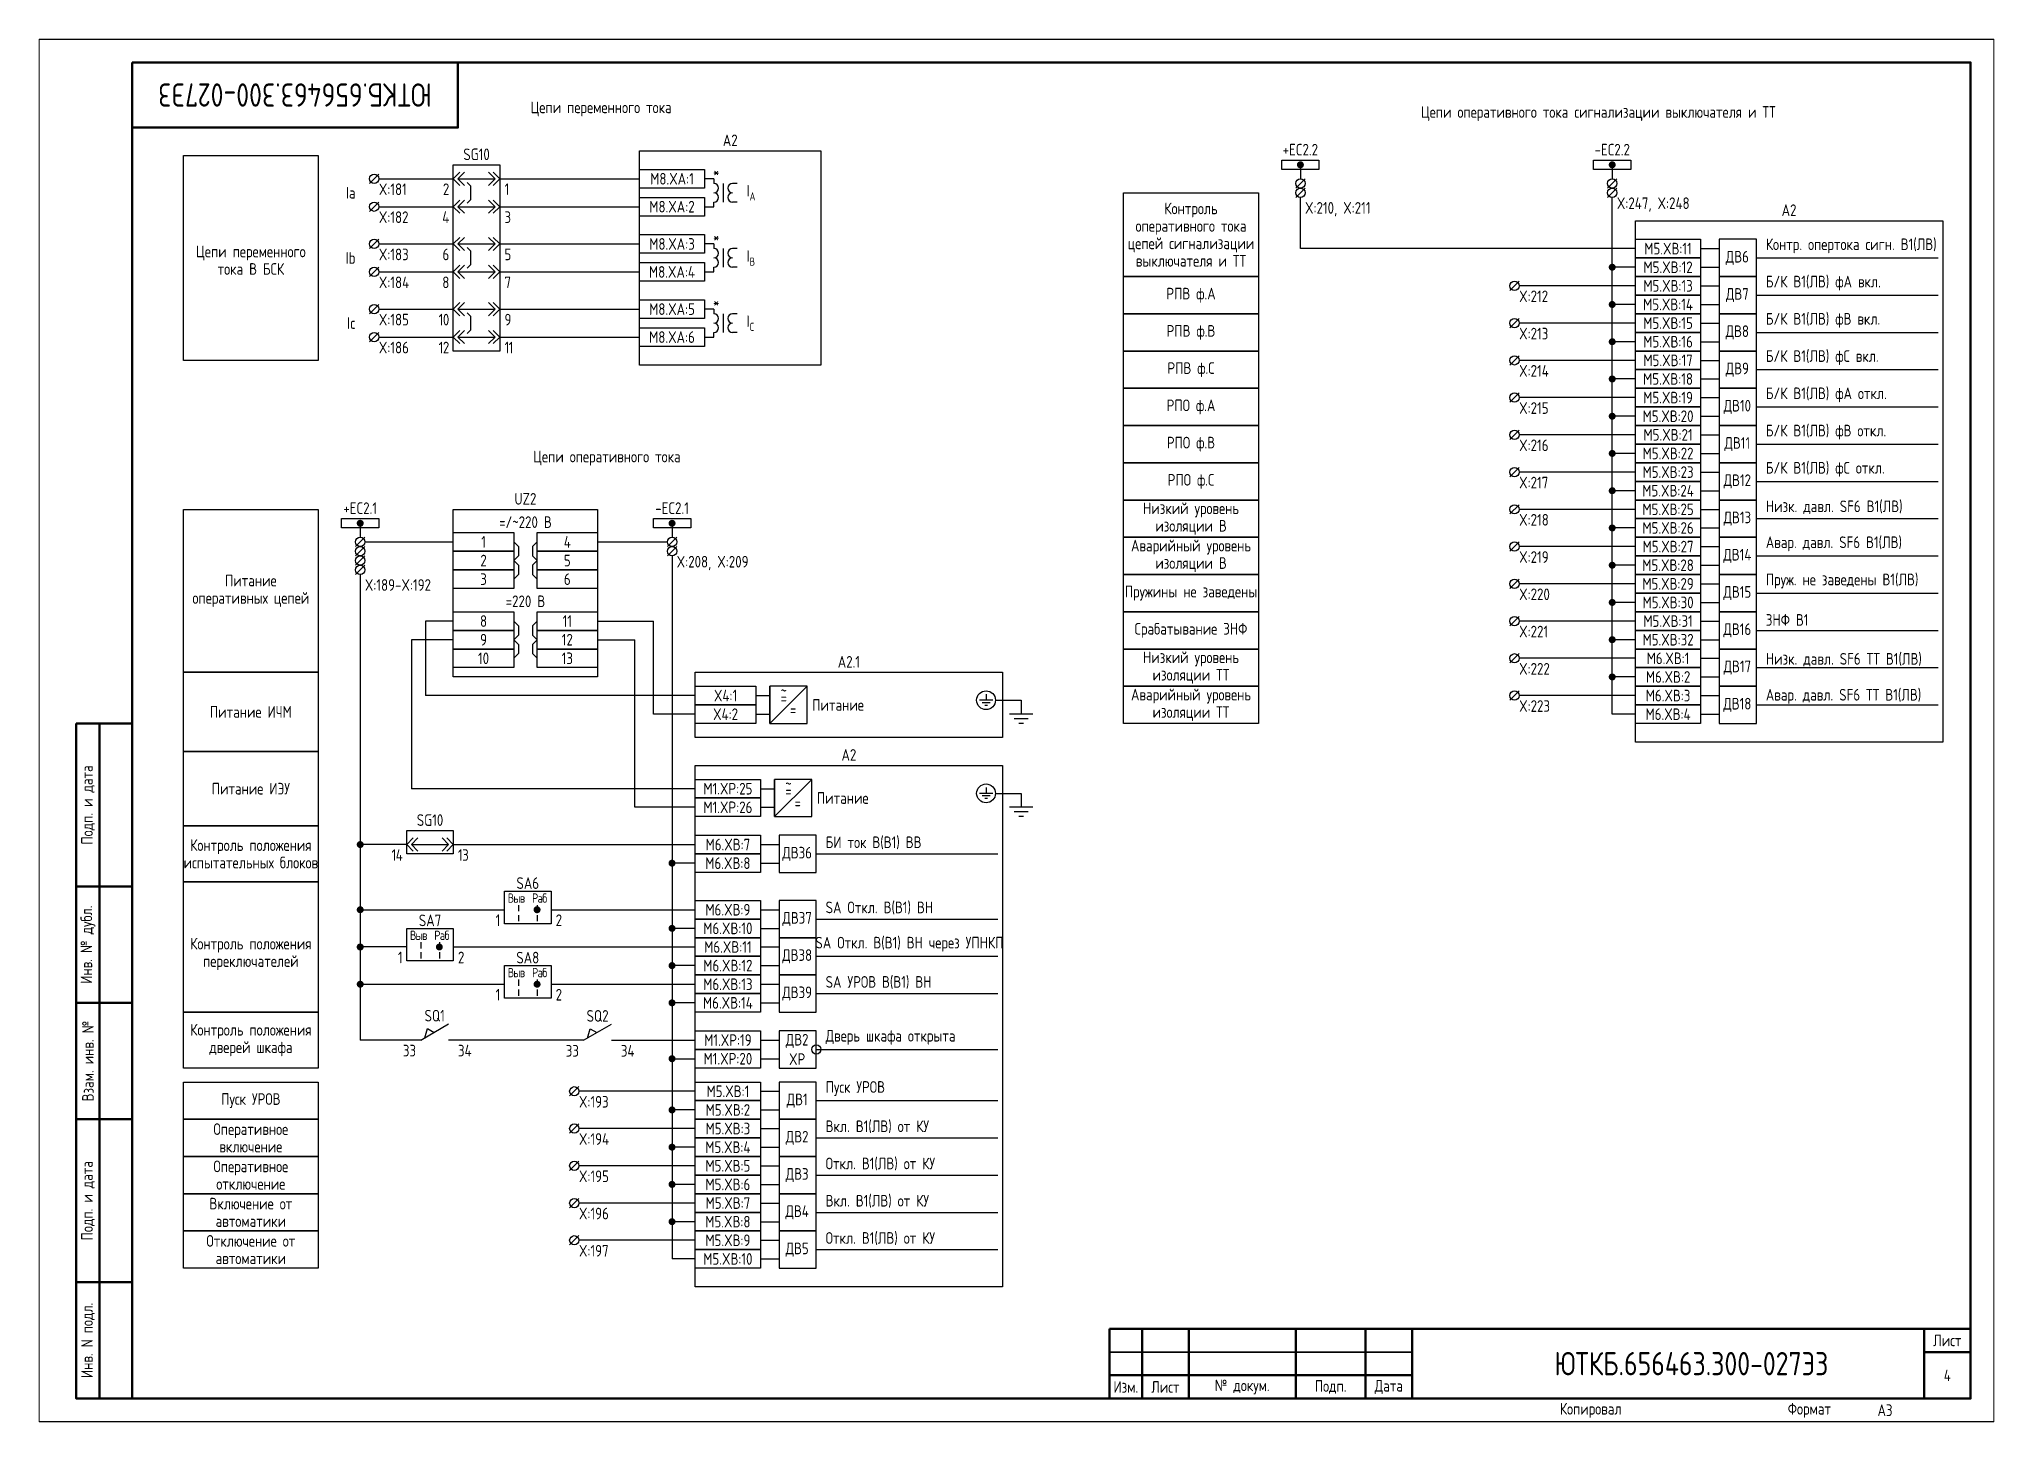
# Paper-space layout 'Лист4' of a CAD drawing. Header units: millimetres, sheet in inches. Extents: x 101.3 to 124.9, y 96.7 to 113.3.
# The model-space entities are those that its viewports show. They can reach past a viewport. Long polylines and large blocks are cut down to what shows.
import ezdxf

# ---------------------------------------------------------------- set-up
doc = ezdxf.new("R2010")
doc.units = ezdxf.units.MM
doc.styles.add('Gost_type_A', font='GOST_A.TTF')

# ---------------------------------------------------------------- blocks, each defined once
blk = doc.blocks.new('Формат_А3')
blk.add_lwpolyline([(-420, 297), (0, 297), (0, 0), (-420, 0)], close=True)
at = {"lineweight": 50}
blk.add_lwpolyline([(-400, 292), (-5, 292), (-5, 5), (-400, 5)], close=True, dxfattribs=at)
blk = doc.blocks.new('Штамп угловой верхний')
at = {"lineweight": 50}
blk.add_lwpolyline([(0, 0), (70, 0), (70, -14), (0, -14)], close=True, dxfattribs=at)
blk = doc.blocks.new('Штамп левый нижний')
at = {"lineweight": 50}
for points in [[(-12, 145), (-7, 145), (-7, 110), (-12, 110)], [(-7, 145), (0, 145), (0, 110), (-7, 110)], [(-12, 110), (-7, 110), (-7, 85), (-12, 85)], [(-7, 110), (0, 110), (0, 85), (-7, 85)], [(-12, 85), (-7, 85), (-7, 60), (-12, 60)], [(-7, 85), (0, 85), (0, 60), (-7, 60)], [(-12, 60), (-7, 60), (-7, 25), (-12, 25)], [(-7, 60), (0, 60), (0, 25), (-7, 25)], [(-12, 25), (-7, 25), (-7, 0), (-12, 0)], [(-7, 25), (0, 25), (0, 0), (-7, 0)]]:
    blk.add_lwpolyline(points, close=True, dxfattribs=at)
at = {"char_height": 2.5, "attachment_point": 5, "rotation": 90, "style": 'Gost_type_A'}
for s, insert, width in [('Подп. и дата', (-9.5, 127.5), 35), ('Инв. № дубл.', (-9.5, 97.5), 25), ('Взам. инв. №', (-9.5, 72.5), 25), ('Подп. и дата', (-9.5, 42.5), 35), ('Инв. N подл.', (-9.5, 12.5), 25)]:
    blk.add_mtext(s, dxfattribs=dict(at, insert=insert, width=width))
blk = doc.blocks.new('Штамп малый нижний')
at = {"lineweight": 50}
for points in [[(-185, 15), (-178, 15), (-178, 5), (-185, 5)], [(-178, 15), (-168, 15), (-168, 5), (-178, 5)], [(-168, 15), (-145, 15), (-145, 5), (-168, 5)], [(-145, 15), (-130, 15), (-130, 5), (-145, 5)], [(-130, 15), (-120, 15), (-120, 5), (-130, 5)], [(-120, 15), (-10, 15), (-10, 0), (-120, 0)], [(-10, 15), (0, 15), (0, 10), (-10, 10)], [(-10, 10), (0, 10), (0, 0), (-10, 0)], [(-185, 5), (-178, 5), (-178, 0), (-185, 0)], [(-178, 5), (-168, 5), (-168, 0), (-178, 0)], [(-168, 5), (-145, 5), (-145, 0), (-168, 0)], [(-145, 5), (-130, 5), (-130, 0), (-145, 0)], [(-130, 5), (-120, 5), (-120, 0), (-130, 0)]]:
    blk.add_lwpolyline(points, close=True, dxfattribs=at)
for points in [[(-185, 15), (-178, 15), (-178, 10), (-185, 10)], [(-178, 15), (-168, 15), (-168, 10), (-178, 10)], [(-168, 15), (-145, 15), (-145, 10), (-168, 10)], [(-145, 15), (-130, 15), (-130, 10), (-145, 10)], [(-130, 15), (-120, 15), (-120, 10), (-130, 10)], [(-185, 10), (-178, 10), (-178, 5), (-185, 5)], [(-178, 10), (-168, 10), (-168, 5), (-178, 5)], [(-168, 10), (-145, 10), (-145, 5), (-168, 5)], [(-145, 10), (-130, 10), (-130, 5), (-145, 5)], [(-130, 10), (-120, 10), (-120, 5), (-130, 5)]]:
    blk.add_lwpolyline(points, close=True)
at = {"char_height": 2.5, "style": 'Gost_type_A'}
for s, insert, width, attachment_point in [('Лист', (-5, 12.5), 10, 5), ('Изм.', (-181.5, 2.5), 7, 5), ('Лист', (-173, 2.5), 10, 5), ('№ докум.', (-156.5, 2.5), 23, 5), ('Подп.', (-137.5, 2.5), 15, 5), ('Дата', (-125, 2.5), 10, 5), ('Копировал', (-75, -2.53), 13.1202, 6), ('Формат', (-30, -2.53), 13.1202, 6)]:
    blk.add_mtext(s, dxfattribs=dict(at, insert=insert, width=width, attachment_point=attachment_point))
blk = doc.blocks.new('POINT')
at = {"const_width": 0.75}
blk.add_lwpolyline([(-0.375, 0, 1), (0.375, 0, 1)], format="xyb", close=True, dxfattribs=at)
blk = doc.blocks.new('Шинка')
blk.add_lwpolyline([(-4, 1), (4, 1), (4, -1), (-4, -1)], close=True)
blk.add_blockref('POINT', (0, 0))
blk = doc.blocks.new('БИ_разъем')
for p, q in [((0, 0), (1.41, 1.41)), ((0, 0), (1.41, 1.41)), ((0, 0), (1.41, -1.41)), ((0, 0), (1.41, -1.41)), ((1, 0), (2.41, 1.41)), ((1, 0), (2.41, -1.41)), ((1, 0), (9, 0)), ((9, 0), (7.59, 1.41)), ((9, 0), (7.59, -1.41)), ((10, 0), (8.59, 1.41)), ((10, 0), (8.59, 1.41)), ((10, 0), (8.59, -1.41)), ((10, 0), (8.59, -1.41))]:
    blk.add_line(p, q)
blk = doc.blocks.new('БИ_перемычка')
for p, q in [((2.97, -0.79), (3.67, -1.5)), ((3.67, -1.5), (3.67, -4.5)), ((2.97, -5.21), (3.67, -4.5))]:
    blk.add_line(p, q)
blk = doc.blocks.new('Переключатель_положение')
for p, q in [((2, 1), (2, -0.34)), ((2, -1.14), (2, -2.49))]:
    blk.add_line(p, q)

msp = doc.modelspace()

# ---------------------------------------------------------------- linework, layer by layer
for p, q in [((1531, 270), (1531, 267)), ((1598, 270), (1598, 267)), ((1333, 268), (1331, 266)), ((1333, 267), (1349, 267)), ((1359, 267), (1389, 267)), ((1405, 267), (1403, 267)), ((1532, 267), (1530, 265)), ((1532, 265), (1530, 263)), ((1599, 267), (1597, 265)), ((1599, 265), (1597, 263)), ((1333, 262), (1331, 260)), ((1333, 261), (1348.83, 261)), ((1359, 261), (1389, 261)), ((1403, 261), (1405, 261)), ((1531, 252), (1531, 263)), ((1598, 152), (1598, 263)), ((1333, 254), (1331, 252)), ((1333, 253), (1348.83, 253)), ((1359, 253), (1389, 253)), ((1405, 253), (1403, 253)), ((1333, 248), (1331, 246)), ((1603, 252), (1531, 252)), ((1603, 248), (1598, 248)), ((1617, 252), (1621, 252)), ((1617, 248), (1621, 248)), ((1629, 250), (1668, 250)), ((1333, 247), (1348.83, 247)), ((1359, 247), (1389, 247)), ((1403, 247), (1405, 247)), ((1578, 245), (1576, 243)), ((1603, 244), (1578, 244)), ((1617, 244), (1621, 244)), ((1333, 240), (1331, 238)), ((1603, 240), (1598, 240)), ((1617, 240), (1621, 240)), ((1629, 242), (1668, 242)), ((1333, 239), (1348.83, 239)), ((1359, 239), (1389, 239)), ((1405, 239), (1403, 239)), ((1578, 237), (1576, 235)), ((1603, 236), (1578, 236)), ((1617, 236), (1621, 236)), ((1333, 234), (1331, 232)), ((1333, 233), (1348.83, 233)), ((1359, 233), (1389, 233)), ((1403, 233), (1405, 233)), ((1603, 232), (1598, 232)), ((1617, 232), (1621, 232)), ((1629, 234), (1668, 234)), ((1578, 229), (1576, 227)), ((1603, 228), (1578, 228)), ((1617, 228), (1621, 228)), ((1603, 224), (1598, 224)), ((1617, 224), (1621, 224)), ((1629, 226), (1668, 226)), ((1578, 221), (1576, 219)), ((1603, 220), (1578, 220)), ((1617, 220), (1621, 220)), ((1603, 216), (1598, 216)), ((1617, 216), (1621, 216)), ((1629, 218), (1668, 218)), ((1578, 213), (1576, 211)), ((1603, 212), (1578, 212)), ((1617, 212), (1621, 212)), ((1603, 208), (1598, 208)), ((1617, 208), (1621, 208)), ((1629, 210), (1668, 210)), ((1578, 205), (1576, 203)), ((1603, 204), (1578, 204)), ((1617, 204), (1621, 204)), ((1629, 202), (1668, 202)), ((1603, 200), (1598, 200)), ((1617, 200), (1621, 200)), ((1578, 197), (1576, 195)), ((1603, 196), (1578, 196)), ((1617, 196), (1621, 196)), ((1629, 194), (1668, 194)), ((1330, 190), (1328, 188)), ((1329, 193), (1329, 190)), ((1397, 190), (1395, 188)), ((1396, 193), (1396, 190)), ((1603, 192), (1598, 192)), ((1617, 192), (1621, 192)), ((1330, 188), (1328, 186)), ((1330, 186), (1328, 184)), ((1330, 189), (1349, 189)), ((1380, 189), (1395, 189)), ((1397, 188), (1395, 186)), ((1396, 186), (1396, 35)), ((1578, 189), (1576, 187)), ((1603, 188), (1578, 188)), ((1617, 188), (1621, 188)), ((1629, 186), (1668, 186)), ((1330, 184), (1328, 182)), ((1329, 182), (1329, 82)), ((1578, 181), (1576, 179)), ((1603, 184), (1598, 184)), ((1617, 184), (1621, 184)), ((1603, 180), (1578, 180)), ((1617, 180), (1621, 180)), ((1629, 178), (1668, 178)), ((1578, 173), (1576, 171)), ((1603, 176), (1598, 176)), ((1617, 176), (1621, 176)), ((1349, 172), (1343, 172)), ((1343, 172), (1343, 156)), ((1380, 172), (1392, 172)), ((1392, 152), (1392, 172)), ((1603, 172), (1578, 172)), ((1617, 172), (1621, 172)), ((1629, 170), (1668, 170)), ((1340, 168), (1340, 136)), ((1349, 168), (1340, 168)), ((1380, 168), (1388, 168)), ((1388, 132), (1388, 168)), ((1578, 165), (1576, 163)), ((1603, 164), (1578, 164)), ((1603, 168), (1598, 168)), ((1617, 168), (1621, 168)), ((1617, 164), (1621, 164)), ((1603, 160), (1598, 160)), ((1617, 160), (1621, 160)), ((1629, 162), (1668, 162)), ((1401, 156), (1343, 156)), ((1417, 150), (1417, 158)), ((1417, 150), (1425, 158)), ((1578, 157), (1576, 155)), ((1603, 156), (1578, 156)), ((1617, 156), (1621, 156)), ((1401, 152), (1392, 152)), ((1465.48, 155), (1471, 155)), ((1603, 152), (1598, 152)), ((1617, 152), (1621, 152)), ((1629, 154), (1668, 154)), ((1401, 136), (1340, 136)), ((1418, 130), (1418, 138)), ((1418, 130), (1426, 138)), ((1465.48, 135), (1471, 135)), ((1401, 132), (1388, 132)), ((1339, 124), (1329, 124)), ((1349, 124), (1401, 124)), ((1415, 124), (1419, 124)), ((1427, 122), (1466, 122)), ((1401, 120), (1396, 120)), ((1415, 120), (1419, 120)), ((1329, 110), (1360, 110)), ((1370, 110), (1401, 110)), ((1415, 110), (1419, 110)), ((1401, 106), (1396, 106)), ((1415, 106), (1419, 106)), ((1427, 108), (1466, 108)), ((1339, 102), (1329, 102)), ((1349, 102), (1401, 102)), ((1415, 102), (1419, 102)), ((1401, 98), (1396, 98)), ((1415, 98), (1419, 98)), ((1427, 100), (1466, 100)), ((1329, 94), (1360, 94)), ((1370, 94), (1401, 94)), ((1415, 94), (1419, 94)), ((1401, 90), (1396, 90)), ((1415, 90), (1419, 90)), ((1427, 92), (1466, 92)), ((1342, 82), (1348, 85.46)), ((1342.86, 82.5), (1343.43, 84.48)), ((1343.43, 84.48), (1344.87, 83.65)), ((1377, 81.95), (1383, 85.42)), ((1377.86, 82.45), (1378.43, 84.44)), ((1378.43, 84.44), (1379.87, 83.61)), ((1342, 82), (1329, 82)), ((1377, 81.95), (1348, 81.95)), ((1383, 82), (1401, 82)), ((1415, 82), (1419, 82)), ((1427, 80), (1466, 80)), ((1396, 78), (1401, 78)), ((1396, 78), (1401, 78)), ((1415, 78), (1419, 78)), ((1376, 72), (1374, 70)), ((1401, 71), (1376, 71)), ((1415, 71), (1419, 71)), ((1427, 69), (1466, 69)), ((1376, 64), (1374, 62)), ((1401, 63), (1376, 63)), ((1401, 67), (1396, 67)), ((1415, 67), (1419, 67)), ((1415, 63), (1419, 63)), ((1401, 59), (1396, 59)), ((1415, 59), (1419, 59)), ((1427, 61), (1466, 61)), ((1376, 56), (1374, 54)), ((1401, 55), (1376, 55)), ((1415, 55), (1419, 55)), ((1401, 51), (1396, 51)), ((1415, 51), (1419, 51)), ((1427, 53), (1466, 53)), ((1376, 48), (1374, 46)), ((1401, 47), (1376, 47)), ((1415, 47), (1419, 47)), ((1401, 43), (1396, 43)), ((1415, 43), (1419, 43)), ((1427, 45), (1466, 45)), ((1376, 40), (1374, 38)), ((1401, 39), (1376, 39)), ((1415, 39), (1419, 39)), ((1401, 35), (1396, 35)), ((1415, 35), (1419, 35)), ((1427, 37), (1466, 37))]:
    msp.add_line(p, q)
at = {"ltscale": 4}
for p, q in [((1405, 267), (1405, 266)), ((1405, 266.5), (1405, 266)), ((1407, 266), (1407, 262)), ((1410, 266), (1409, 266)), ((1405, 261), (1405, 262)), ((1410, 262), (1409, 262)), ((1405, 253), (1405, 252)), ((1405, 252.5), (1405, 252)), ((1407, 252), (1407, 248)), ((1410, 252), (1409, 252)), ((1405, 247), (1405, 248)), ((1410, 248), (1409, 248)), ((1405, 239), (1405, 238)), ((1405, 238.5), (1405, 238)), ((1407, 238), (1407, 234)), ((1410, 238), (1409, 238)), ((1405, 233), (1405, 234)), ((1410, 234), (1409, 234)), ((1414, 156), (1417, 156)), ((1414, 152), (1417, 152)), ((1415, 136), (1418, 136)), ((1415, 132), (1418, 132))]:
    msp.add_line(p, q, dxfattribs=at)
at = {"ltscale": 4.32}
for p, q in [((1463.46, 156.28), (1463.46, 155)), ((1464.89, 155), (1462.04, 155)), ((1464.32, 154.43), (1462.61, 154.43)), ((1463.75, 153.86), (1463.18, 153.86)), ((1473.5, 152), (1468.5, 152)), ((1471, 155), (1471, 152)), ((1472.5, 151), (1469.5, 151)), ((1471.5, 150), (1470.5, 150)), ((1464.89, 135), (1462.04, 135)), ((1464.32, 134.43), (1462.61, 134.43)), ((1463.46, 136.28), (1463.46, 135)), ((1471, 135), (1471, 132)), ((1463.75, 133.86), (1463.18, 133.86)), ((1473.5, 132), (1468.5, 132)), ((1472.5, 131), (1469.5, 131)), ((1471.5, 130), (1470.5, 130))]:
    msp.add_line(p, q, dxfattribs=at)
for points in [[(1320, 228), (1291, 228), (1291, 272), (1320, 272)], [(1349, 270), (1359, 270), (1359, 230), (1349, 230)], [(1389, 273), (1428, 273), (1428, 227), (1389, 227)], [(1389, 269), (1403, 269), (1403, 265), (1389, 265)], [(1389, 263), (1403, 263), (1403, 259), (1389, 259)], [(1522, 246), (1493, 246), (1493, 264), (1522, 264)], [(1603, 258), (1669, 258), (1669, 146), (1603, 146)], [(1389, 255), (1403, 255), (1403, 251), (1389, 251)], [(1603, 254), (1617, 254), (1617, 250), (1603, 250)], [(1389, 249), (1403, 249), (1403, 245), (1389, 245)], [(1603, 250), (1617, 250), (1617, 246), (1603, 246)], [(1522, 238), (1493, 238), (1493, 246), (1522, 246)], [(1603, 246), (1617, 246), (1617, 242), (1603, 242)], [(1389, 241), (1403, 241), (1403, 237), (1389, 237)], [(1603, 242), (1617, 242), (1617, 238), (1603, 238)], [(1522, 230), (1493, 230), (1493, 238), (1522, 238)], [(1603, 238), (1617, 238), (1617, 234), (1603, 234)], [(1389, 235), (1403, 235), (1403, 231), (1389, 231)], [(1603, 234), (1617, 234), (1617, 230), (1603, 230)], [(1522, 222), (1493, 222), (1493, 230), (1522, 230)], [(1603, 230), (1617, 230), (1617, 226), (1603, 226)], [(1603, 226), (1617, 226), (1617, 222), (1603, 222)], [(1522, 214), (1493, 214), (1493, 222), (1522, 222)], [(1603, 222), (1617, 222), (1617, 218), (1603, 218)], [(1603, 218), (1617, 218), (1617, 214), (1603, 214)], [(1522, 206), (1493, 206), (1493, 214), (1522, 214)], [(1603, 214), (1617, 214), (1617, 210), (1603, 210)], [(1522, 198), (1493, 198), (1493, 206), (1522, 206)], [(1603, 210), (1617, 210), (1617, 206), (1603, 206)], [(1603, 206), (1617, 206), (1617, 202), (1603, 202)], [(1603, 202), (1617, 202), (1617, 198), (1603, 198)], [(1522, 190), (1493, 190), (1493, 198), (1522, 198)], [(1603, 198), (1617, 198), (1617, 194), (1603, 194)], [(1320, 161), (1291, 161), (1291, 196), (1320, 196)], [(1349, 196), (1380, 196), (1380, 160), (1349, 160)], [(1603, 194), (1617, 194), (1617, 190), (1603, 190)], [(1349, 191), (1362, 191), (1362, 187), (1349, 187)], [(1367, 191), (1380, 191), (1380, 187), (1367, 187)], [(1522, 182), (1493, 182), (1493, 190), (1522, 190)], [(1603, 190), (1617, 190), (1617, 186), (1603, 186)], [(1349, 187), (1362, 187), (1362, 183), (1349, 183)], [(1367, 187), (1380, 187), (1380, 183), (1367, 183)], [(1603, 186), (1617, 186), (1617, 182), (1603, 182)], [(1349, 183), (1362, 183), (1362, 179), (1349, 179)], [(1367, 183), (1380, 183), (1380, 179), (1367, 179)], [(1522, 174), (1493, 174), (1493, 182), (1522, 182)], [(1603, 182), (1617, 182), (1617, 178), (1603, 178)], [(1603, 178), (1617, 178), (1617, 174), (1603, 174)], [(1349, 174), (1362, 174), (1362, 170), (1349, 170)], [(1367, 174), (1380, 174), (1380, 170), (1367, 170)], [(1522, 166), (1493, 166), (1493, 174), (1522, 174)], [(1603, 174), (1617, 174), (1617, 170), (1603, 170)], [(1349, 170), (1362, 170), (1362, 166), (1349, 166)], [(1367, 170), (1380, 170), (1380, 166), (1367, 166)], [(1603, 170), (1617, 170), (1617, 166), (1603, 166)], [(1349, 166), (1362, 166), (1362, 162), (1349, 162)], [(1367, 166), (1380, 166), (1380, 162), (1367, 162)], [(1522, 158), (1493, 158), (1493, 166), (1522, 166)], [(1603, 166), (1617, 166), (1617, 162), (1603, 162)], [(1320, 144), (1291, 144), (1291, 161), (1320, 161)], [(1401, 161), (1467, 161), (1467, 147), (1401, 147)], [(1603, 162), (1617, 162), (1617, 158), (1603, 158)], [(1401, 158), (1414, 158), (1414, 154), (1401, 154)], [(1522, 150), (1493, 150), (1493, 158), (1522, 158)], [(1603, 158), (1617, 158), (1617, 154), (1603, 154)], [(1401, 154), (1414, 154), (1414, 150), (1401, 150)], [(1603, 154), (1617, 154), (1617, 150), (1603, 150)], [(1320, 128), (1291, 128), (1291, 144), (1320, 144)], [(1401, 141), (1467, 141), (1467, 29), (1401, 29)], [(1401, 138), (1415, 138), (1415, 134), (1401, 134)], [(1401, 134), (1415, 134), (1415, 130), (1401, 130)], [(1320, 116), (1291, 116), (1291, 128), (1320, 128)], [(1339, 127), (1349, 127), (1349, 122), (1339, 122)], [(1401, 126), (1415, 126), (1415, 122), (1401, 122)], [(1401, 122), (1415, 122), (1415, 118), (1401, 118)], [(1320, 88), (1291, 88), (1291, 116), (1320, 116)], [(1360, 114), (1370, 114), (1370, 107), (1360, 107)], [(1401, 112), (1415, 112), (1415, 108), (1401, 108)], [(1339, 106), (1349, 106), (1349, 99), (1339, 99)], [(1401, 108), (1415, 108), (1415, 104), (1401, 104)], [(1401, 104), (1415, 104), (1415, 100), (1401, 100)], [(1360, 98), (1370, 98), (1370, 91), (1360, 91)], [(1401, 100), (1415, 100), (1415, 96), (1401, 96)], [(1401, 96), (1415, 96), (1415, 92), (1401, 92)], [(1401, 92), (1415, 92), (1415, 88), (1401, 88)], [(1320, 76), (1291.03, 76), (1291, 88), (1320, 88)], [(1320, 76), (1291.03, 76), (1291, 88), (1320, 88)], [(1401, 84), (1415, 84), (1415, 80), (1401, 80)], [(1401, 84), (1415, 84), (1415, 80), (1401, 80)], [(1401, 80), (1415, 80), (1415, 76), (1401, 76)], [(1320, 65), (1291, 65), (1291, 73), (1320, 73)], [(1401, 73), (1415, 73), (1415, 69), (1401, 69)], [(1401, 69), (1415, 69), (1415, 65), (1401, 65)], [(1320, 57), (1291, 57), (1291, 65), (1320, 65)], [(1401, 65), (1415, 65), (1415, 61), (1401, 61)], [(1401, 61), (1415, 61), (1415, 57), (1401, 57)], [(1320, 49), (1291, 49), (1291, 57), (1320, 57)], [(1401, 57), (1415, 57), (1415, 53), (1401, 53)], [(1401, 53), (1415, 53), (1415, 49), (1401, 49)], [(1320, 41), (1291, 41), (1291, 49), (1320, 49)], [(1401, 49), (1415, 49), (1415, 45), (1401, 45)], [(1401, 45), (1415, 45), (1415, 41), (1401, 41)], [(1320, 33), (1291, 33), (1291, 41), (1320, 41)], [(1401, 41), (1415, 41), (1415, 37), (1401, 37)], [(1401, 37), (1415, 37), (1415, 33), (1401, 33)]]:
    msp.add_lwpolyline(points, close=True)
at = {"ltscale": 4}
for points in [[(1621, 246), (1629, 246), (1629, 254), (1621, 254)], [(1621, 238), (1629, 238), (1629, 246), (1621, 246)], [(1621, 230), (1629, 230), (1629, 238), (1621, 238)], [(1621, 222), (1629, 222), (1629, 230), (1621, 230)], [(1621, 214), (1629, 214), (1629, 222), (1621, 222)], [(1621, 206), (1629, 206), (1629, 214), (1621, 214)], [(1621, 198), (1629, 198), (1629, 206), (1621, 206)], [(1621, 190), (1629, 190), (1629, 198), (1621, 198)], [(1621, 182), (1629, 182), (1629, 190), (1621, 190)], [(1621, 174), (1629, 174), (1629, 182), (1621, 182)], [(1621, 166), (1629, 166), (1629, 174), (1621, 174)], [(1621, 158), (1629, 158), (1629, 166), (1621, 166)], [(1417, 150), (1425, 150), (1425, 158), (1417, 158)], [(1621, 150), (1629, 150), (1629, 158), (1621, 158)], [(1418, 130), (1426, 130), (1426, 138), (1418, 138)], [(1419, 118), (1427, 118), (1427, 126), (1419, 126)], [(1419, 104), (1427, 104), (1427, 112), (1419, 112)], [(1419, 96), (1427, 96), (1427, 104), (1419, 104)], [(1419, 88), (1427, 88), (1427, 96), (1419, 96)], [(1419, 76), (1427, 76), (1427, 84), (1419, 84)], [(1419, 65), (1427, 65), (1427, 73), (1419, 73)], [(1419, 57), (1427, 57), (1427, 65), (1419, 65)], [(1419, 49), (1427, 49), (1427, 57), (1419, 57)], [(1419, 41), (1427, 41), (1427, 49), (1419, 49)], [(1419, 33), (1427, 33), (1427, 41), (1419, 41)]]:
    msp.add_lwpolyline(points, close=True, dxfattribs=at)
for points in [[(1362, 189), (1363, 188), (1363, 186), (1362, 185)], [(1362, 185), (1363, 184), (1363, 182), (1362, 181)], [(1367, 189), (1366, 188), (1366, 186), (1367, 185)], [(1367, 185), (1366, 184), (1366, 182), (1367, 181)], [(1362, 172), (1363, 171), (1363, 169), (1362, 168)], [(1367, 172), (1366, 171), (1366, 169), (1367, 168)], [(1362, 168), (1363, 167), (1363, 165), (1362, 164)], [(1367, 168), (1366, 167), (1366, 165), (1367, 164)]]:
    msp.add_lwpolyline(points)
for centre, radius in [((1332, 267), 1), ((1531, 266), 1), ((1531, 264), 1), ((1598, 266), 1), ((1598, 264), 1), ((1332, 261), 1), ((1332, 253), 1), ((1332, 247), 1), ((1577, 244), 1), ((1332, 239), 1), ((1577, 236), 1), ((1332, 233), 1), ((1577, 228), 1), ((1577, 220), 1), ((1577, 212), 1), ((1577, 204), 1), ((1577, 196), 1), ((1329, 189), 1), ((1396, 189), 1), ((1329, 187), 1), ((1329, 185), 1), ((1396, 187), 1), ((1577, 188), 1), ((1329, 183), 1), ((1577, 180), 1), ((1577, 172), 1), ((1577, 164), 1), ((1463.46, 155), 2.02), ((1577, 156), 1), ((1463.46, 135), 2.02), ((1427, 80), 1), ((1375, 71), 1), ((1375, 63), 1), ((1375, 55), 1), ((1375, 47), 1), ((1375, 39), 1)]:
    msp.add_circle(centre, radius)
for centre, start, end in [((1405, 265), 270, 90), ((1409, 265), 90, 270), ((1405, 263), 270, 90), ((1409, 263), 90, 270), ((1405, 251), 270, 90), ((1409, 251), 90, 270), ((1405, 249), 270, 90), ((1409, 249), 90, 270), ((1405, 237), 270, 90), ((1405, 235), 270, 90), ((1409, 237), 90, 270), ((1409, 235), 90, 270)]:
    msp.add_arc(centre, 1, start, end, dxfattribs=at)

# ---------------------------------------------------------------- block references
at = {"color": 1}
for name, p in [('Формат_А3', (1260, 0)), ('Формат_А3', (1680, 0)), ('Формат_А3', (2100, 0)), ('Штамп левый нижний', (1280, 5)), ('Штамп малый нижний', (1675, 5))]:
    msp.add_blockref(name, p, dxfattribs=at)
for name, p in [('Штамп угловой верхний', (1280, 292)), ('Шинка', (1531, 270)), ('Шинка', (1598, 270)), ('БИ_разъем', (1349, 267)), ('БИ_перемычка', (1349, 267)), ('БИ_разъем', (1349, 261)), ('БИ_разъем', (1349, 253)), ('БИ_перемычка', (1349, 253)), ('БИ_разъем', (1349, 247)), ('POINT', (1598, 248)), ('БИ_разъем', (1349, 239)), ('POINT', (1598, 240)), ('БИ_перемычка', (1349, 239)), ('БИ_разъем', (1349, 233)), ('POINT', (1598, 232)), ('POINT', (1598, 224)), ('POINT', (1598, 216)), ('POINT', (1598, 208)), ('POINT', (1598, 200)), ('Шинка', (1329, 193)), ('Шинка', (1396, 193)), ('POINT', (1598, 192)), ('POINT', (1598, 184)), ('POINT', (1598, 176)), ('POINT', (1598, 168)), ('POINT', (1598, 160)), ('POINT', (1329, 124)), ('БИ_разъем', (1339, 124)), ('POINT', (1396, 120)), ('POINT', (1329, 110)), ('Переключатель_положение', (1361, 110)), ('POINT', (1367, 110)), ('Переключатель_положение', (1365, 110)), ('POINT', (1396, 106)), ('POINT', (1329, 102)), ('Переключатель_положение', (1340, 102)), ('POINT', (1346, 102)), ('Переключатель_положение', (1344, 102)), ('POINT', (1396, 98)), ('POINT', (1329, 94)), ('Переключатель_положение', (1361, 94)), ('POINT', (1367, 94)), ('Переключатель_положение', (1365, 94)), ('POINT', (1396, 90)), ('POINT', (1396, 78)), ('POINT', (1396, 78)), ('POINT', (1396, 67)), ('POINT', (1396, 59)), ('POINT', (1396, 51)), ('POINT', (1396, 43))]:
    msp.add_blockref(name, p)

# ---------------------------------------------------------------- texts
at = {"insert": (1315, 285), "char_height": 5, "width": 70, "attachment_point": 5, "rotation": 180, "style": 'Gost_type_A'}
msp.add_mtext('ЮТКБ.656463.300-027Э3', dxfattribs=at)
at = {"char_height": 2.5, "line_spacing_factor": 0.9, "style": 'Gost_type_A'}
for s, insert, width, attachment_point in [('Цепи переменного тока', (1380.75, 282), 197.5, 5), ('Цепи оперативного тока сигнализации выключателя и ТТ ', (1595, 281), 160, 5), ('SG10', (1354, 271), 10, 8), ('A2', (1408.5, 274), 39, 8), ('Ia', (1328, 264), 6, 6), ('X:181', (1333, 266), 10, 1), ('{\\T0.9;2}', (1348, 266), 5, 3), ('{\\T0.9;1}', (1360, 266), 5, 1), ('Контроль оперативного тока цепей сигнализации выключателя и ТТ ', (1507.5, 255), 29, 5), ('X:210, X:211', (1532, 262), 16, 1), ('X:247, X:248', (1599, 263), 16, 1), ('A2', (1636, 259), 66, 8), ('X:182', (1333, 260), 10, 1), ('{\\T0.9;4}', (1348, 260), 5, 3), ('{\\T0.9;3}', (1360, 260), 5, 1), ('Цепи переменного тока В БСК', (1305.5, 249.5), 29, 5), ('X:183', (1333, 252), 10, 1), ('Ib', (1328, 250), 6, 6), ('{\\T0.9;6}', (1348, 252), 5, 3), ('{\\T0.9;5}', (1360, 252), 5, 1), ('X:184', (1333, 246), 10, 1), ('{\\T0.9;8}', (1348, 246), 5, 3), ('{\\T0.9;7}', (1360, 246), 5, 1), ('РПВ ф.А', (1507.5, 242), 29, 5), ('X:212', (1578, 243), 8, 1), ('Ic', (1328, 236), 6, 6), ('X:185', (1333, 238), 10, 1), ('{\\T0.9;10}', (1348, 238), 5, 3), ('{\\T0.9;9}', (1360, 238), 5, 1), ('РПВ ф.B', (1507.5, 234), 29, 5), ('X:186', (1333, 232), 10, 1), ('{\\T0.9;12}', (1348, 232), 5, 3), ('{\\T0.9;11}', (1360, 232), 5, 1), ('X:213', (1578, 235), 8, 1), ('РПВ ф.С', (1507.5, 226), 29, 5), ('X:214', (1578, 227), 8, 1), ('РПО ф.А', (1507.5, 218), 29, 5), ('X:215', (1578, 219), 8, 1), ('РПО ф.B', (1507.5, 210), 29, 5), ('X:216', (1578, 211), 8, 1), ('Цепи оперативного тока', (1382, 207), 160, 5), ('РПО ф.С', (1507.5, 202), 29, 5), ('X:217', (1578, 203), 8, 1), ('UZ2', (1364.5, 197), 31, 8), ('Низкий уровень изоляции В ', (1507.5, 194), 29, 5), ('=/~220 В', (1364.5, 192), 31, 8), ('X:218', (1578, 195), 8, 1), ('Аварийный уровень изоляции В ', (1507.5, 186), 29, 5), ('X:208, X:209', (1397, 186), 16, 1), ('X:219', (1578, 187), 8, 1), ('Питание\\Pоперативных цепей', (1305.5, 178.5), 29, 5), ('X:189-X:192', (1330, 181), 16, 1), ('=220 В', (1364.5, 175), 31, 8), ('Пружины не заведены ', (1507.5, 178), 29, 5), ('X:220', (1578, 179), 8, 1), ('Срабатывание ЗНФ ', (1507.5, 170), 29, 5), ('X:221', (1578, 171), 8, 1), ('A2.1', (1434, 162), 66, 8), ('Низкий уровень изоляции ТТ ', (1507.5, 162), 29, 5), ('X:222', (1578, 163), 8, 1), ('Аварийный уровень изоляции ТТ ', (1507.5, 154), 29, 5), ('Питание ИЧМ', (1305.5, 152.5), 29, 5), ('X:223', (1578, 155), 8, 1), ('A2', (1434, 142), 66, 8), ('Питание ИЭУ', (1305.5, 136), 29, 5), ('SG10', (1344, 128), 10, 8), ('Контроль положения\\Pиспытательных блоков', (1305.5, 122), 29, 5), ('{\\T0.9;14}', (1338, 123), 5, 3), ('{\\T0.9;13}', (1350, 123), 5, 1), ('Контроль положения\\Pпереключателей', (1305.5, 100.5), 29, 5), ('Контроль положения\\Pдверей шкафа', (1305.51, 82), 28.9733, 5), ('Пуск УРОВ', (1305.5, 69), 29, 5), ('X:193', (1376, 70), 8, 1), ('Оперативное включение ', (1305.5, 61), 29, 5), ('X:194', (1376, 62), 8, 1), ('Оперативное отключение ', (1305.5, 53), 29, 5), ('X:195', (1376, 54), 8, 1), ('Включение от автоматики ', (1305.5, 45), 29, 5), ('X:196', (1376, 46), 8, 1), ('Отключение от автоматики ', (1305.5, 37), 29, 5), ('X:197', (1376, 38), 8, 1)]:
    msp.add_mtext(s, dxfattribs=dict(at, insert=insert, width=width, attachment_point=attachment_point))
at = {"style": 'Gost_type_A'}
for s, insert, char_height, width, attachment_point in [('+EC2.2', (1531, 272), 2.5, 10, 8), ('-EC2.2', (1598, 272), 2.5, 10, 8), ('M8.XA:1', (1396, 267), 2.5, 14, 5), ('*', (1405.5, 268.5), 2.5, 3, 5), ('\\A1;I{\\H0.7x;\\S^ A;}', (1412, 264), 2.5, 8, 4), ('M8.XA:2', (1395.99, 261), 2.5, 14.018, 5), ('M8.XA:3', (1396, 253), 2.5, 14, 5), ('*', (1405.5, 254.5), 2.5, 3, 5), ('M5.XВ:11', (1610, 252), 2.5, 14, 5), ('Контр. опертока сигн. В1(ЛВ)', (1631, 251), 2.5, 37, 7), ('M8.XA:4', (1395.99, 246.99), 2.5, 14.018, 5), ('\\A1;I{\\H0.7x;\\S^ B ;}', (1412, 250), 2.5, 8, 4), ('M5.XВ:12', (1610, 248), 2.5, 14, 5), ('ДВ6', (1624.88, 250), 2.5, 7.7588, 5), ('M5.XВ:13', (1610, 244), 2.5, 14, 5), ('Б/К В1(ЛВ) фА вкл.', (1631, 243), 2.5, 44.8565, 7), ('M8.XA:5', (1396, 239), 2.5, 14, 5), ('*', (1405.5, 240.5), 2.5, 3, 5), ('M5.XВ:14', (1610, 240), 2.5, 14, 5), ('ДВ7', (1624.88, 242), 2.5, 7.7588, 5), ('\\A1;I{\\H0.7x;\\S^ C ;}', (1412, 236), 2.5, 8, 4), ('M5.XВ:15', (1610, 236), 2.5, 14, 5), ('ДВ8', (1624.88, 234), 2.5, 7.7588, 5), ('Б/К В1(ЛВ) фВ вкл.', (1631, 235), 2.5, 43.1126, 7), ('M8.XA:6', (1395.99, 232.99), 2.5, 14.018, 5), ('M5.XВ:16', (1610, 232), 2.5, 14, 5), ('M5.XВ:17', (1610, 228), 2.5, 14, 5), ('ДВ9', (1624.88, 226), 2.5, 7.7588, 5), ('Б/К В1(ЛВ) фС вкл.', (1631, 227), 2.5, 46.288, 7), ('M5.XВ:18', (1610, 224), 2.5, 14, 5), ('M5.XВ:19', (1610, 220), 2.5, 14, 5), ('ДВ10', (1624.88, 218), 2.5, 7.7588, 5), ('Б/К В1(ЛВ) фА откл.', (1631, 219), 2.5, 46.0438, 7), ('M5.XВ:20', (1610, 216), 2.5, 14, 5), ('Б/К В1(ЛВ) фВ откл.', (1631, 211), 2.5, 43.2348, 7), ('M5.XВ:21', (1610, 212), 2.5, 14, 5), ('ДВ11', (1624.88, 210), 2.5, 7.7588, 5), ('M5.XВ:22', (1610, 208), 2.5, 14, 5), ('Б/К В1(ЛВ) фС откл.', (1631, 203), 2.5, 37.4344, 7), ('M5.XВ:23', (1610, 204), 2.5, 14, 5), ('ДВ12', (1624.88, 202), 2.5, 7.7588, 5), ('+EC2.1', (1329, 195), 2.5, 10, 8), ('-EC2.1', (1396, 195), 2.5, 10, 8), ('M5.XВ:24', (1610, 200), 2.5, 14, 5), ('Низк. давл. SF6 В1(ЛВ)', (1631, 195), 2.5, 43.2348, 7), ('M5.XВ:25', (1610, 196), 2.5, 14, 5), ('M5.XВ:26', (1610, 192), 2.5, 14, 5), ('ДВ13', (1624.88, 194), 2.5, 7.7588, 5), ('1', (1355.5, 189), 2.5, 13, 5), ('4', (1373.5, 189), 2.5, 13, 5), ('M5.XВ:27', (1610, 188), 2.5, 14, 5), ('Авар. давл. SF6 В1(ЛВ)', (1631, 187), 2.5, 37.4344, 7), ('2', (1355.5, 185), 2.5, 13, 5), ('5', (1373.5, 185), 2.5, 13, 5), ('M5.XВ:28', (1610, 184), 2.5, 14, 5), ('ДВ14', (1624.88, 186), 2.5, 7.7588, 5), ('3', (1355.5, 181), 2.5, 13, 5), ('6', (1373.5, 181), 2.5, 13, 5), ('M5.XВ:29', (1610, 180), 2.5, 14, 5), ('Пруж. не заведены В1(ЛВ)', (1631, 179), 2.5, 44.8565, 7), ('M5.XВ:30', (1610, 176), 2.5, 14, 5), ('ДВ15', (1624.88, 178), 2.5, 7.7588, 5), ('8', (1355.5, 172), 2.5, 13, 5), ('11', (1373.5, 172), 2.5, 13, 5), ('M5.XВ:31', (1610, 172), 2.5, 14, 5), ('ЗНФ В1', (1631, 171), 2.5, 41.6473, 7), ('9', (1355.5, 168), 2.5, 13, 5), ('12', (1373.5, 168), 2.5, 13, 5), ('M5.XВ:32', (1610, 168), 2.5, 14, 5), ('ДВ16', (1624.88, 170), 2.5, 7.7588, 5), ('10', (1355.5, 164), 2.5, 13, 5), ('13', (1373.5, 164), 2.5, 13, 5), ('M6.XВ:1', (1610, 164), 2.5, 14, 5), ('Низк. давл. SF6 ТТ В1(ЛВ)', (1631, 162.24), 2.5, 37.1957, 7), ('M6.XВ:2', (1610, 160), 2.5, 14, 5), ('ДВ17', (1624.88, 162), 2.5, 7.7588, 5), ('X4:1', (1407.5, 156), 2.5, 13, 5), ('~', (1420, 157.03), 2.5, 2.7, 5), ('=', (1420, 155.53), 2.5, 6, 5), ('M6.XВ:3', (1610, 156), 2.5, 14, 5), ('ДВ18', (1624.88, 154), 2.5, 7.7588, 5), ('Авар. давл. SF6 ТТ В1(ЛВ)', (1631, 154.24), 2.5, 38.0144, 7), ('X4:2', (1407.5, 152), 2.5, 13, 5), ('=', (1422, 153), 2.5, 6, 5), ('Питание', (1431.67, 153.99), 2.5, 11.3452, 5), ('M6.XВ:4', (1610, 152), 2.5, 14, 5), ('M1.XP:25', (1408, 136), 2.5, 13.9956, 5), ('~', (1421, 137.03), 2.5, 2.7, 5), ('=', (1421, 135.53), 2.5, 6, 5), ('Питание', (1432.67, 133.99), 2.5, 11.3452, 5), ('M1.XP:26', (1408, 132), 2.5, 13.9956, 5), ('=', (1423, 133), 2.5, 6, 5), ('БИ ток В(В1) ВВ', (1429, 123), 2.5, 27.7075, 7), ('M6.XВ:7', (1408, 124), 2.5, 14, 5), ('ДВ36', (1422.88, 122), 2.5, 7.7588, 5), ('M6.XВ:8', (1408, 120), 2.5, 14, 5), ('{\\T0.9;Выв}', (1362.5, 112.5), 2, 5, 5), ('SA6', (1365, 114.46), 2.5, 10, 8), ('{\\T0.9;Раб}', (1367.5, 112.5), 2, 5, 5), ('M6.XВ:9', (1408, 110), 2.5, 14, 5), ('ДВ37', (1422.88, 108), 2.5, 7.7588, 5), ('SA Откл. В(В1) ВН', (1429, 109), 2.5, 29.9638, 7), ('{\\T0.9;Выв}', (1341.5, 104.5), 2, 5, 5), ('SA7', (1344, 106.46), 2.5, 10, 8), ('{\\T0.9;Раб}', (1346.5, 104.5), 2, 5, 5), ('{\\T0.9;1}', (1359, 109), 2.5, 5, 3), ('{\\T0.9;2}', (1371, 109), 2.5, 5, 1), ('M6.XВ:10', (1408, 106), 2.5, 14, 5), ('{\\T0.9;1}', (1338, 101), 2.5, 5, 3), ('SA8', (1365, 98.46), 2.5, 10, 8), ('M6.XВ:11', (1408, 102), 2.5, 14, 5), ('ДВ38', (1422.88, 100), 2.5, 7.7588, 5), ('\\pxt11;SA Откл. В(В1) ВН через УПНКП', (1447, 101), 2.5, 40, 8), ('{\\T0.9;Выв}', (1362.5, 96.5), 2, 5, 5), ('{\\T0.9;Раб}', (1367.5, 96.5), 2, 5, 5), ('M6.XВ:12', (1408, 98), 2.5, 14, 5), ('{\\T0.9;1}', (1359, 93), 2.5, 5, 3), ('{\\T0.9;2}', (1371, 93), 2.5, 5, 1), ('M6.XВ:13', (1408, 94), 2.5, 14, 5), ('ДВ39', (1422.88, 92), 2.5, 7.7588, 5), ('\\pxt11;SA УРОВ В(В1) ВН', (1429, 93), 2.5, 32.2713, 7), ('SQ1', (1345, 86), 2.5, 10, 8), ('SQ2', (1380, 85.95), 2.5, 10, 8), ('M6.XВ:14', (1408, 90), 2.5, 14, 5), ('Дверь шкафа открыта', (1429, 81), 2.5, 35.9749, 7), ('33', (1341, 81), 2.5, 6, 3), ('34', (1350, 81), 2.5, 6, 1), ('33', (1376, 80.95), 2.5, 6, 3), ('34', (1385, 80.95), 2.5, 6, 1), ('M1.XP:19', (1408, 82), 2.5, 14, 5), ('ДВ2 XP', (1422.88, 80), 2.5, 7.7588, 5), ('M1.XP:20', (1408, 78), 2.5, 14, 5), ('M5.XВ:1', (1408, 71), 2.5, 14, 5), ('Пуск УРОВ', (1429, 70), 2.5, 30.8621, 7), ('M5.XВ:2', (1408, 67), 2.5, 14, 5), ('ДВ1', (1422.88, 69), 2.5, 7.7588, 5), ('M5.XВ:3', (1408, 63), 2.5, 14, 5), ('Вкл. В1(ЛВ) от КУ', (1429, 62), 2.5, 38.5025, 7), ('M5.XВ:4', (1408, 59), 2.5, 14, 5), ('ДВ2', (1422.88, 61), 2.5, 7.7588, 5), ('M5.XВ:5', (1408, 55), 2.5, 14, 5), ('Откл. В1(ЛВ) от КУ', (1429, 54), 2.5, 27.8465, 7), ('M5.XВ:6', (1408, 51), 2.5, 14, 5), ('ДВ3', (1422.88, 53), 2.5, 7.7588, 5), ('M5.XВ:7', (1408, 47), 2.5, 14, 5), ('ДВ4', (1422.88, 45), 2.5, 7.7588, 5), ('Вкл. В1(ЛВ) от КУ', (1429, 46), 2.5, 27.8465, 7), ('M5.XВ:8', (1408, 43), 2.5, 14, 5), ('M5.XВ:9', (1408, 39), 2.5, 14, 5), ('ДВ5', (1422.88, 37), 2.5, 7.7588, 5), ('Откл. В1(ЛВ) от КУ', (1429, 38), 2.5, 27.8465, 7), ('M5.XВ:10', (1408, 35), 2.5, 14, 5), ('ЮТКБ.656463.300-027Э3', (1615, 12.5), 5, 120, 5), ('4', (1670, 10), 2.5, 10, 5), ('A3', (1655, 2.5), 2.5, 20, 4)]:
    msp.add_mtext(s, dxfattribs=dict(at, insert=insert, char_height=char_height, width=width, attachment_point=attachment_point))
at = {"insert": (1350, 101), "char_height": 2.5, "attachment_point": 1, "style": 'Gost_type_A'}
msp.add_mtext('{\\T0.9;2}', dxfattribs=at)

psp = doc.layouts.new('Лист4')

# ---------------------------------------------------------------- viewports
at = {"layer": '0'}
psp.add_viewport(center=(113.121, 105.008), size=(23.589, 16.681), view_center_point=(1470, 148.5), view_height=297, dxfattribs=at)

doc.saveas('drawing.dxf')
